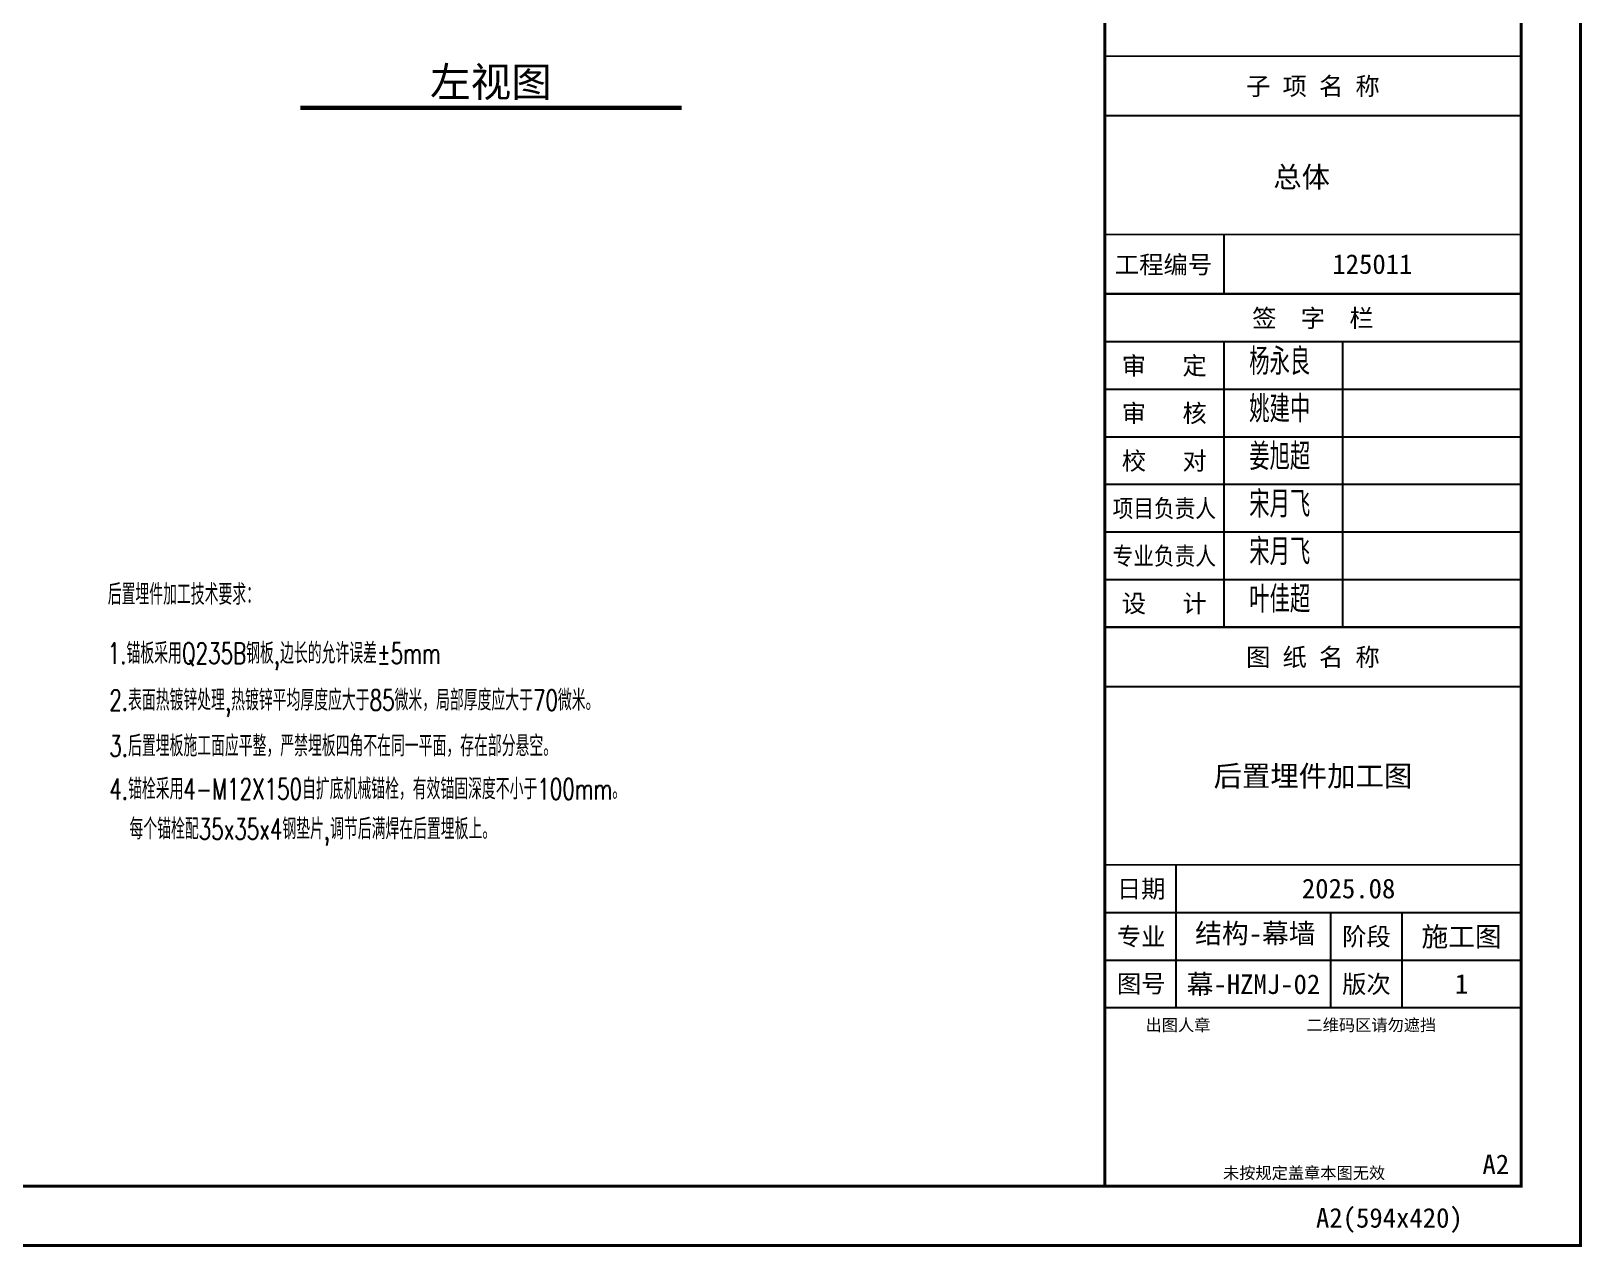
# Model space of a CAD drawing. Extents: x -104256 to -27901, y -155913 to -111823.
# Drawn here: x -81633 to -81111, y -149689 to -149280 of the extents above; entities that cross this region are included whole.
import ezdxf
from ezdxf.enums import TextEntityAlignment as Align

# ---------------------------------------------------------------- set-up
doc = ezdxf.new("R2010")
doc.units = 0
for name, color, linetype in [('!ZN7-符号-173', 173, 'Continuous'), ('0-cxFrame', 155, 'Continuous'), ('qianming', 155, 'Continuous'), ('TEXT', 7, 'Continuous')]:
    doc.layers.add(name, color=color, linetype=linetype)
doc.layers.add('0-cxText', color=131, linetype='Continuous', lineweight=25)
doc.styles.add('BZHZ', font='bzxw', dxfattribs={"width": 0.8, "bigfont": 'bzhz'})
doc.styles.add('cx_biaoti', font='')
doc.styles.add('cx_tuming', font='simhei.ttf')
doc.styles.add('cx_tuqian1', font='')
doc.styles.add('ZNTextStyle', font='ROMANS.shx', dxfattribs={"width": 0.7, "bigfont": 'CHINESE.shx'})
doc.styles.add('中南符号', font='simhei.ttf')
doc.styles.add('黑体', font='simhei.ttf', dxfattribs={"height": 12})
doc.styles.get('cx_biaoti').set_extended_font_data('SimSun')
doc.styles.get('cx_tuqian1').set_extended_font_data('SimSun')

# ---------------------------------------------------------------- blocks, each defined once
blk = doc.blocks.new('zjcx_lan_qianzi(Dragon)')
for p, q in [((-7000, 4800), (0, 4800)), ((-5000, 4800), (-5000, 0)), ((-3000, 4800), (-3000, 0)), ((-7000, 4000), (0, 4000)), ((-7000, 3200), (0, 3200)), ((-7000, 2400), (0, 2400)), ((-7000, 1600), (0, 1600)), ((-7000, 800), (0, 800))]:
    blk.add_line(p, q)
at = {"const_width": 30}
blk.add_lwpolyline([(-7000, 5600), (0, 5600)], dxfattribs=at)
blk.add_lwpolyline([(-7000, 5600), (0, 5600), (0, 0), (-7000, 0)], close=True, dxfattribs=at)
at = {"style": 'cx_biaoti'}
for s, p in [('签  字  栏', (-3500, 5200)), ('审   定', (-6000, 4400)), ('审   核', (-6000, 3600)), ('校   对', (-6000, 2800)), ('设   计', (-6000, 400))]:
    blk.add_text(s, height=300, dxfattribs=at).set_placement(p, align=Align.MIDDLE)
at = {"style": 'cx_biaoti', "width": 0.85}
for s, p in [('项目负责人', (-6000, 2000)), ('专业负责人', (-6000, 1200))]:
    blk.add_text(s, height=300, dxfattribs=at).set_placement(p, align=Align.MIDDLE)
blk = doc.blocks.new('T-签字(Dragon)')
at = {"layer": '0-cxFrame'}
blk.add_blockref('zjcx_lan_qianzi(Dragon)', (0, 0), dxfattribs=at)
at = {"layer": 'qianming', "style": 'BZHZ', "width": 0.8}
for s, p in [('杨永良', (-4058, 4489)), ('姚建中', (-4058, 3689)), ('姜旭超', (-4058, 2889)), ('宋月飞', (-4058, 2089)), ('宋月飞', (-4058, 1289)), ('叶佳超', (-4058, 489))]:
    blk.add_text(s, height=450, dxfattribs=at).set_placement(p, align=Align.MIDDLE)
blk = doc.blocks.new('zjcx_lan_tuming(Dragon)')
for p, q in [((-7000, 8400), (0, 8400)), ((-5800, 3000), (-5800, 5400)), ((-7000, 4600), (0, 4600)), ((-3200, 3000), (-3200, 4600)), ((-2000, 3000), (-2000, 4600)), ((-7000, 3800), (0, 3800))]:
    blk.add_line(p, q)
at = {"const_width": 30}
for points in [[(-7000, 9400), (0, 9400)], [(-7000, 5400), (0, 5400)], [(-7000, 3000), (0, 3000)], [(-7000, 0), (0, 0)]]:
    blk.add_lwpolyline(points, dxfattribs=at)
blk.add_lwpolyline([(-7000, 9400), (0, 9400), (0, 0), (-7000, 0)], close=True)
at = {"style": 'cx_biaoti'}
for s, p in [('图 纸 名 称', (-3500, 8900)), ('日期', (-6388, 5000)), ('专业', (-6388, 4200)), ('阶段', (-2600, 4200)), ('图号', (-6388, 3400)), ('版次', (-2600, 3400))]:
    blk.add_text(s, height=300, dxfattribs=at).set_placement(p, align=Align.MIDDLE)
for s, p in [('出图人章', (-6316, 2607)), ('二维码区请勿遮挡', (-3609, 2607)), ('未按规定盖章本图无效', (-5013, 120))]:
    blk.add_text(s, height=200, dxfattribs=at).set_placement(p)
blk = doc.blocks.new('T-图签(Dragon)')
blk.add_blockref('zjcx_lan_tuming(Dragon)', (0, 0))
at = {"color": 3, "style": 'cx_biaoti'}
for s, p in [('2025.08', (-2900, 5000)), ('结构-幕墙 ', (-4356, 4254)), ('施工图', (-1000, 4200))]:
    blk.add_text(s, height=330, dxfattribs=at).set_placement(p, align=Align.MIDDLE)
blk = doc.blocks.new('zjcx_lan_xiangmu(Dragon)')
for p, q in [((-7000, 9000), (0, 9000)), ((-7000, 6000), (0, 6000)), ((-7000, 3000), (0, 3000)), ((-5000, 1000), (-5000, 0))]:
    blk.add_line(p, q)
at = {"const_width": 30}
for points in [[(-7000, 10000), (0, 10000)], [(-7000, 7000), (0, 7000)], [(-7000, 7000), (0, 7000)], [(-7000, 4000), (0, 4000)], [(-7000, 4000), (0, 4000)], [(-7000, 1000), (0, 1000)], [(-7000, 0), (0, 0)]]:
    blk.add_lwpolyline(points, dxfattribs=at)
blk.add_lwpolyline([(-7000, 10000), (0, 10000), (0, 0), (-7000, 0)], close=True)
at = {"style": 'cx_biaoti'}
for s, p in [('建 设 单 位', (-3500, 9500)), ('项 目 名 称', (-3500, 6500)), ('子 项 名 称', (-3500, 3500)), ('工程编号', (-6013, 500))]:
    blk.add_text(s, height=300, dxfattribs=at).set_placement(p, align=Align.MIDDLE)
blk = doc.blocks.new('T-项目(Dragon)')
blk.add_blockref('zjcx_lan_xiangmu(Dragon)', (0, 0))
at = {"color": 3, "style": 'cx_tuming'}
for s, height, p in [('嘉兴世赫建达智能装备有限公司', 330, (-6816, 7901)), ('年产500套智能装备建设项目 ', 350, (-6638, 4859)), ('总体', 350, (-4167, 1792))]:
    blk.add_text(s, height=height, dxfattribs=at).set_placement(p)
blk = doc.blocks.new('zjcx_T2(Dragon)')
at = {"layer": '0-cxFrame', "const_width": 50}
blk.add_lwpolyline([(-7000, 40000), (0, 40000), (0, 0), (-7000, 0)], close=True, dxfattribs=at)
at = {"layer": '0-cxFrame'}
for name, p in [('T-项目(Dragon)', (0, 15000)), ('T-签字(Dragon)', (0, 9400)), ('T-图签(Dragon)', (0, 0))]:
    blk.add_blockref(name, p, dxfattribs=at)
blk = doc.blocks.new('TK22.A2 L(Dragon)')
at = {"layer": '0-cxFrame', "color": 7, "const_width": 0.5}
blk.add_lwpolyline([(0, 0), (-594, 0), (-594, 420), (0, 420)], close=True, dxfattribs=at)
at = {"layer": '0-cxFrame', "const_width": 0.5}
for points in [[(-80, 10), (-574, 10), (-574, 410), (-80, 410)], [(-10, 10), (-80, 10), (-80, 410), (-10, 410)]]:
    blk.add_lwpolyline(points, close=True, dxfattribs=at)
at = {"layer": '0-cxFrame', "xscale": 0.01, "yscale": 0.01, "zscale": 0.01}
blk.add_blockref('zjcx_T2(Dragon)', (-10, 10), dxfattribs=at)
at = {"style": '黑体', "flags": 4}
blk.add_attdef('图幅', text='', height=3.3, dxfattribs=at).set_placement((-40, 3), align=Align.RIGHT)
at = {"layer": '0-cxFrame', "style": '黑体'}
blk.add_text('(594x420)', height=3.3, dxfattribs=at).set_placement((-40, 3))
at = {"layer": '0-cxText', "flags": 4}
for tag, height, style, p in [('建设单位', 3.5, 'cx_tuming', (-45, 240)), ('项目名称', 3.5, 'cx_tuming', (-45, 210)), ('子项名称', 3.5, 'cx_tuming', (-45, 180)), ('工程编号', 3.3, 'cx_tuqian1', (-35, 165)), ('图名1', 3.5, 'cx_tuming', (-45, 87)), ('图名2', 3.5, 'cx_tuming', (-45, 79)), ('图名3', 3.5, 'cx_tuming', (-45, 71)), ('出图日期', 3.3, 'cx_tuqian1', (-39, 60)), ('专业', 3.3, 'cx_tuqian1', (-55, 52)), ('图号', 3.3, 'cx_tuqian1', (-55, 44)), ('版次', 3.3, 'cx_tuqian1', (-20, 44))]:
    blk.add_attdef(tag, text='', height=height, dxfattribs=dict(at, style=style)).set_placement(p, align=Align.MIDDLE)
at = {"layer": 'Defpoints', "color": 6, "flags": 4}
for tag, height, style, p in [('tufu', 3.3, '黑体', (-12, 12)), ('dwfname', 4, 'cx_tuqian1', (-80, 3))]:
    blk.add_attdef(tag, text='', height=height, dxfattribs=dict(at, style=style)).set_placement(p, align=Align.RIGHT)
blk = doc.blocks.new('*U79')
at = {"const_width": 0.7}
blk.add_lwpolyline([(0, 0), (64.13, 0)], dxfattribs=at)
at = {"color": 0, "style": '中南符号', "flags": 8}
blk.add_attdef('图名', text='', height=5, dxfattribs=at).set_placement((32.06, 1.85), align=Align.CENTER)
blk.add_attdef('比例', (66.93, 1.85), '', height=4, dxfattribs=at)

msp = doc.modelspace()

# ---------------------------------------------------------------- block references
at = {"layer": '!ZN7-符号-173', "color": 7, "linetype": 'ByBlock', "ltscale": 30}
ref = msp.add_blockref('*U79', (-81542.04, -149305.88), dxfattribs=dict(at, xscale=2, yscale=2, zscale=2))
ref.add_attrib('图名', '左视图', dxfattribs={"layer": '0', "color": 0, "height": 10, "style": '中南符号'}).set_placement((-81477.91, -149302.18), align=Align.CENTER)
at = {"layer": '0-cxFrame'}
ref = msp.add_blockref('TK22.A2 L(Dragon)', (-81111.4, -149688.48), dxfattribs=dict(at, xscale=2, yscale=2, zscale=2))
ref.add_attrib('图名2', '后置埋件加工图', dxfattribs={"layer": '0-cxText', "height": 7, "style": 'cx_tuming'}).set_placement((-81201.4, -149530.48), align=Align.MIDDLE)
ref.add_attrib('工程编号', '125011', dxfattribs={"layer": '0-cxText', "height": 6.6, "style": 'cx_tuqian1'}).set_placement((-81181.4, -149358.48), align=Align.MIDDLE)
ref.add_attrib('图号', '幕-HZMJ-02', dxfattribs={"layer": '0-cxText', "height": 6.6, "style": 'cx_tuqian1'}).set_placement((-81221.4, -149600.48), align=Align.MIDDLE)
ref.add_attrib('版次', '1', dxfattribs={"layer": '0-cxText', "height": 6.6, "style": 'cx_tuqian1'}).set_placement((-81151.4, -149600.48), align=Align.MIDDLE)
ref.add_attrib('图幅', 'A2', dxfattribs={"layer": '0', "height": 6.6, "style": '黑体'}).set_placement((-81191.4, -149682.48), align=Align.RIGHT)
ref.add_attrib('tufu', 'A2', dxfattribs={"layer": 'Defpoints', "color": 6, "height": 6.6, "style": '黑体'}).set_placement((-81135.4, -149664.48), align=Align.RIGHT)

# ---------------------------------------------------------------- texts
at = {"layer": 'TEXT', "style": 'ZNTextStyle', "width": 0.7}
for s, p in [('后置埋件加工技术要求：', (-81606.79, -149473.02)), ('1.锚板采用Q235B钢板,边长的允许误差%%P5mm ', (-81606.79, -149492.83)), ('2.表面热镀锌处理,热镀锌平均厚度应大于85微米，局部厚度应大于70微米。', (-81606.26, -149508.58)), ('3.后置埋板施工面应平整，严禁埋板四角不在同一平面，存在部分悬空。', (-81606.26, -149523.98)), ('4.锚栓采用4-M12X150自扩底机械锚栓，有效锚固深度不小于100mm。', (-81606.26, -149538.45)), ('每个锚栓配35x35x4钢垫片,调节后满焊在后置埋板上。 ', (-81599.48, -149551.89))]:
    msp.add_text(s, height=7, dxfattribs=at).set_placement(p)

doc.saveas('drawing.dxf')
